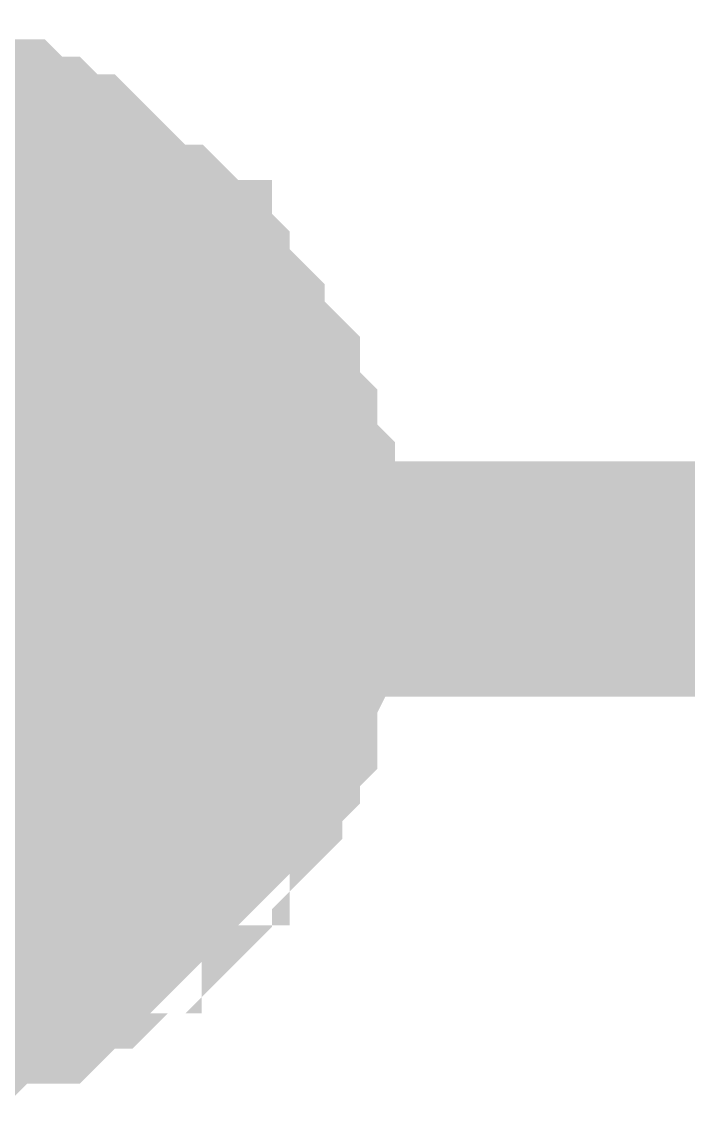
# Model space of a CAD drawing. Header units: millimetres. Extents: x 0 to 800, y 0 to 567.
# Drawn here: x 205.366 to 206.215, y 119.213 to 120.588 of the extents above; entities that cross this region are included whole.
import ezdxf

# ---------------------------------------------------------------- set-up
doc = ezdxf.new("R2010")
doc.units = ezdxf.units.MM
doc.layers.add('Sheet', color=255, linetype='Continuous')

msp = doc.modelspace()

# ---------------------------------------------------------------- linework, layer by layer
at = {"layer": 'Sheet'}
for points, const_width in [([(205.1992, 120.4382), (205.2216, 120.4382), (205.244, 120.4382), (205.2888, 120.4158), (205.3112, 120.4158), (205.3336, 120.4158), (205.356, 120.3934), (205.3784, 120.3934), (205.4008, 120.371), (205.4232, 120.371), (205.4456, 120.3486), (205.4456, 120.3486), (205.468, 120.3262), (205.4904, 120.3038), (205.5128, 120.2814), (205.5352, 120.2814), (205.5576, 120.259), (205.5576, 120.2366), (205.58, 120.2142), (205.6024, 120.1918), (205.6024, 120.1694), (205.6248, 120.147), (205.6248, 120.147), (205.6472, 120.1246), (205.6472, 120.0798), (205.6472, 120.0574), (205.6696, 120.035), (205.6696, 120.0126), (205.6696, 119.9902), (205.6696, 119.9678), (205.6696, 119.9454)], 0.2997), ([(205.1992, 120.4382), (205.2216, 120.4382), (205.244, 120.4382), (205.2888, 120.4158), (205.3112, 120.4158), (205.3336, 120.4158), (205.356, 120.3934), (205.3784, 120.3934), (205.4008, 120.371), (205.4232, 120.371), (205.4456, 120.3486), (205.4456, 120.3486), (205.468, 120.3262), (205.4904, 120.3038), (205.5128, 120.2814), (205.5352, 120.2814), (205.5576, 120.259), (205.5576, 120.2366), (205.58, 120.2142), (205.6024, 120.1918), (205.6024, 120.1694), (205.6248, 120.147), (205.6248, 120.147), (205.6472, 120.1246), (205.6472, 120.0798), (205.6472, 120.0574), (205.6696, 120.035), (205.6696, 120.0126), (205.6696, 119.9902), (205.6696, 119.9678), (205.6696, 119.9454)], 0.2997), ([(205.1992, 120.3934), (205.2216, 120.3934), (205.244, 120.3934), (205.2888, 120.371), (205.3112, 120.371), (205.3336, 120.371), (205.356, 120.3486), (205.3784, 120.3486), (205.4008, 120.3262), (205.4232, 120.3262), (205.4456, 120.3038), (205.4456, 120.3038), (205.468, 120.2814), (205.4904, 120.259), (205.5128, 120.2366), (205.5352, 120.2366), (205.5576, 120.2142), (205.5576, 120.1918), (205.58, 120.1694), (205.6024, 120.147), (205.6024, 120.1246), (205.6248, 120.1022), (205.6248, 120.0798), (205.6472, 120.0574), (205.6472, 120.035), (205.6472, 120.0126), (205.6696, 119.9902), (205.6696, 119.9678), (205.6696, 119.923), (205.6696, 119.9006), (205.6696, 119.8782)], 0.2997), ([(205.1992, 120.3934), (205.2216, 120.3934), (205.244, 120.3934), (205.2664, 120.3934), (205.2888, 120.3934), (205.3112, 120.371), (205.3336, 120.371), (205.3784, 120.371), (205.4008, 120.3486), (205.4008, 120.3486), (205.4232, 120.3262), (205.4456, 120.3262), (205.468, 120.3038), (205.4904, 120.3038), (205.5128, 120.2814), (205.5352, 120.259), (205.5352, 120.2366), (205.5576, 120.2366), (205.58, 120.2142), (205.6024, 120.1918), (205.6024, 120.1694), (205.6248, 120.147), (205.6248, 120.1246), (205.6472, 120.1022), (205.6472, 120.0798), (205.6696, 120.0574), (205.6696, 120.035), (205.6696, 120.0126), (205.692, 119.9902), (205.692, 119.9678), (205.692, 119.923), (205.692, 119.9006), (205.692, 119.8782)], 0.2997), ([(205.1992, 120.3934), (205.2216, 120.3934), (205.244, 120.3934), (205.2888, 120.371), (205.3112, 120.371), (205.3336, 120.371), (205.356, 120.3486), (205.3784, 120.3486), (205.4008, 120.3262), (205.4232, 120.3262), (205.4456, 120.3038), (205.4456, 120.3038), (205.468, 120.2814), (205.4904, 120.259), (205.5128, 120.2366), (205.5352, 120.2366), (205.5576, 120.2142), (205.5576, 120.1918), (205.58, 120.1694), (205.6024, 120.147), (205.6024, 120.1246), (205.6248, 120.1022), (205.6248, 120.0798), (205.6472, 120.0574), (205.6472, 120.035), (205.6472, 120.0126), (205.6696, 119.9902), (205.6696, 119.9678), (205.6696, 119.923), (205.6696, 119.9006), (205.6696, 119.8782)], 0.2997), ([(205.1992, 120.3934), (205.2216, 120.3934), (205.244, 120.3934), (205.2664, 120.3934), (205.2888, 120.3934), (205.3112, 120.371), (205.3336, 120.371), (205.3784, 120.371), (205.4008, 120.3486), (205.4008, 120.3486), (205.4232, 120.3262), (205.4456, 120.3262), (205.468, 120.3038), (205.4904, 120.3038), (205.5128, 120.2814), (205.5352, 120.259), (205.5352, 120.2366), (205.5576, 120.2366), (205.58, 120.2142), (205.6024, 120.1918), (205.6024, 120.1694), (205.6248, 120.147), (205.6248, 120.1246), (205.6472, 120.1022), (205.6472, 120.0798), (205.6696, 120.0574), (205.6696, 120.035), (205.6696, 120.0126), (205.692, 119.9902), (205.692, 119.9678), (205.692, 119.923), (205.692, 119.9006), (205.692, 119.8782)], 0.2997), ([(205.1992, 120.3934), (205.2216, 120.3934), (205.244, 120.3934), (205.2888, 120.371), (205.3112, 120.371), (205.3336, 120.371), (205.356, 120.3486), (205.3784, 120.3486), (205.4008, 120.3262), (205.4232, 120.3262), (205.4456, 120.3038), (205.4456, 120.3038), (205.468, 120.2814), (205.4904, 120.259), (205.5128, 120.2366), (205.5352, 120.2366), (205.5576, 120.2142), (205.5576, 120.1918), (205.58, 120.1694), (205.6024, 120.147), (205.6024, 120.1246), (205.6248, 120.1022), (205.6248, 120.0798), (205.6472, 120.0574), (205.6472, 120.035), (205.6472, 120.0126), (205.6696, 119.9902), (205.6696, 119.9678), (205.6696, 119.923), (205.6696, 119.9006), (205.6696, 119.8782)], 0.2997), ([(205.1992, 120.3934), (205.2216, 120.3934), (205.244, 120.3934), (205.2664, 120.3934), (205.2888, 120.3934), (205.3112, 120.371), (205.3336, 120.371), (205.3784, 120.371), (205.4008, 120.3486), (205.4008, 120.3486), (205.4232, 120.3262), (205.4456, 120.3262), (205.468, 120.3038), (205.4904, 120.3038), (205.5128, 120.2814), (205.5352, 120.259), (205.5352, 120.2366), (205.5576, 120.2366), (205.58, 120.2142), (205.6024, 120.1918), (205.6024, 120.1694), (205.6248, 120.147), (205.6248, 120.1246), (205.6472, 120.1022), (205.6472, 120.0798), (205.6696, 120.0574), (205.6696, 120.035), (205.6696, 120.0126), (205.692, 119.9902), (205.692, 119.9678), (205.692, 119.923), (205.692, 119.9006), (205.692, 119.8782)], 0.2997), ([(205.1992, 120.3934), (205.2216, 120.3934), (205.244, 120.3934), (205.2888, 120.371), (205.3112, 120.371), (205.3336, 120.371), (205.356, 120.3486), (205.3784, 120.3486), (205.4008, 120.3262), (205.4232, 120.3262), (205.4456, 120.3038), (205.4456, 120.3038), (205.468, 120.2814), (205.4904, 120.259), (205.5128, 120.2366), (205.5352, 120.2366), (205.5576, 120.2142), (205.5576, 120.1918), (205.58, 120.1694), (205.6024, 120.147), (205.6024, 120.1246), (205.6248, 120.1022), (205.6248, 120.0798), (205.6472, 120.0574), (205.6472, 120.035), (205.6472, 120.0126), (205.6696, 119.9902), (205.6696, 119.9678), (205.6696, 119.923), (205.6696, 119.9006), (205.6696, 119.8782)], 0.2997), ([(205.1992, 120.3934), (205.2216, 120.3934), (205.244, 120.3934), (205.2664, 120.3934), (205.2888, 120.3934), (205.3112, 120.371), (205.3336, 120.371), (205.3784, 120.371), (205.4008, 120.3486), (205.4008, 120.3486), (205.4232, 120.3262), (205.4456, 120.3262), (205.468, 120.3038), (205.4904, 120.3038), (205.5128, 120.2814), (205.5352, 120.259), (205.5352, 120.2366), (205.5576, 120.2366), (205.58, 120.2142), (205.6024, 120.1918), (205.6024, 120.1694), (205.6248, 120.147), (205.6248, 120.1246), (205.6472, 120.1022), (205.6472, 120.0798), (205.6696, 120.0574), (205.6696, 120.035), (205.6696, 120.0126), (205.692, 119.9902), (205.692, 119.9678), (205.692, 119.923), (205.692, 119.9006), (205.692, 119.8782)], 0.2997), ([(205.3112, 120.4158), (205.3336, 120.4158), (205.356, 120.3934), (205.3784, 120.3934), (205.4008, 120.371), (205.4232, 120.371), (205.4456, 120.3486), (205.4456, 120.3486), (205.468, 120.3262), (205.4904, 120.3038), (205.5128, 120.2814), (205.5352, 120.2814), (205.5576, 120.259), (205.5576, 120.2366), (205.58, 120.2142), (205.6024, 120.1918), (205.6024, 120.1694), (205.6248, 120.147), (205.6248, 120.147), (205.6472, 120.1246), (205.6472, 120.0798), (205.6472, 120.0574), (205.6696, 120.035), (205.6696, 120.0126), (205.6696, 119.9902), (205.6696, 119.9678), (205.6696, 119.9454)], 0.0991), ([(205.3112, 120.4158), (205.3336, 120.4158), (205.356, 120.3934), (205.3784, 120.3934), (205.4008, 120.371), (205.4232, 120.371), (205.4456, 120.3486), (205.4456, 120.3486), (205.468, 120.3262), (205.4904, 120.3038), (205.5128, 120.2814), (205.5352, 120.2814), (205.5576, 120.259), (205.5576, 120.2366), (205.58, 120.2142), (205.6024, 120.1918), (205.6024, 120.1694), (205.6248, 120.147), (205.6248, 120.147), (205.6472, 120.1246), (205.6472, 120.0798), (205.6472, 120.0574), (205.6696, 120.035), (205.6696, 120.0126), (205.6696, 119.9902), (205.6696, 119.9678), (205.6696, 119.9454)], 0.0991), ([(205.3112, 120.371), (205.3336, 120.371), (205.356, 120.3486), (205.3784, 120.3486), (205.4008, 120.3262), (205.4232, 120.3262), (205.4456, 120.3038), (205.4456, 120.3038), (205.468, 120.2814), (205.4904, 120.259), (205.5128, 120.2366), (205.5352, 120.2366), (205.5576, 120.2142), (205.5576, 120.1918), (205.58, 120.1694), (205.6024, 120.147), (205.6024, 120.1246), (205.6248, 120.1022), (205.6248, 120.0798), (205.6472, 120.0574), (205.6472, 120.035), (205.6472, 120.0126), (205.6696, 119.9902), (205.6696, 119.9678), (205.6696, 119.923), (205.6696, 119.9006), (205.6696, 119.8782)], 0.0991), ([(205.3112, 120.371), (205.3336, 120.371), (205.3784, 120.371), (205.4008, 120.3486), (205.4008, 120.3486), (205.4232, 120.3262), (205.4456, 120.3262), (205.468, 120.3038), (205.4904, 120.3038), (205.5128, 120.2814), (205.5352, 120.259), (205.5352, 120.2366), (205.5576, 120.2366), (205.58, 120.2142), (205.6024, 120.1918), (205.6024, 120.1694), (205.6248, 120.147), (205.6248, 120.1246), (205.6472, 120.1022), (205.6472, 120.0798), (205.6696, 120.0574), (205.6696, 120.035), (205.6696, 120.0126), (205.692, 119.9902), (205.692, 119.9678), (205.692, 119.923), (205.692, 119.9006), (205.692, 119.8782)], 0.0991), ([(205.3112, 120.371), (205.3336, 120.371), (205.356, 120.3486), (205.3784, 120.3486), (205.4008, 120.3262), (205.4232, 120.3262), (205.4456, 120.3038), (205.4456, 120.3038), (205.468, 120.2814), (205.4904, 120.259), (205.5128, 120.2366), (205.5352, 120.2366), (205.5576, 120.2142), (205.5576, 120.1918), (205.58, 120.1694), (205.6024, 120.147), (205.6024, 120.1246), (205.6248, 120.1022), (205.6248, 120.0798), (205.6472, 120.0574), (205.6472, 120.035), (205.6472, 120.0126), (205.6696, 119.9902), (205.6696, 119.9678), (205.6696, 119.923), (205.6696, 119.9006), (205.6696, 119.8782)], 0.0991), ([(205.3112, 120.371), (205.3336, 120.371), (205.3784, 120.371), (205.4008, 120.3486), (205.4008, 120.3486), (205.4232, 120.3262), (205.4456, 120.3262), (205.468, 120.3038), (205.4904, 120.3038), (205.5128, 120.2814), (205.5352, 120.259), (205.5352, 120.2366), (205.5576, 120.2366), (205.58, 120.2142), (205.6024, 120.1918), (205.6024, 120.1694), (205.6248, 120.147), (205.6248, 120.1246), (205.6472, 120.1022), (205.6472, 120.0798), (205.6696, 120.0574), (205.6696, 120.035), (205.6696, 120.0126), (205.692, 119.9902), (205.692, 119.9678), (205.692, 119.923), (205.692, 119.9006), (205.692, 119.8782)], 0.0991), ([(205.3112, 120.371), (205.3336, 120.371), (205.356, 120.3486), (205.3784, 120.3486), (205.4008, 120.3262), (205.4232, 120.3262), (205.4456, 120.3038), (205.4456, 120.3038), (205.468, 120.2814), (205.4904, 120.259), (205.5128, 120.2366), (205.5352, 120.2366), (205.5576, 120.2142), (205.5576, 120.1918), (205.58, 120.1694), (205.6024, 120.147), (205.6024, 120.1246), (205.6248, 120.1022), (205.6248, 120.0798), (205.6472, 120.0574), (205.6472, 120.035), (205.6472, 120.0126), (205.6696, 119.9902), (205.6696, 119.9678), (205.6696, 119.923), (205.6696, 119.9006), (205.6696, 119.8782)], 0.0991), ([(205.3112, 120.371), (205.3336, 120.371), (205.3784, 120.371), (205.4008, 120.3486), (205.4008, 120.3486), (205.4232, 120.3262), (205.4456, 120.3262), (205.468, 120.3038), (205.4904, 120.3038), (205.5128, 120.2814), (205.5352, 120.259), (205.5352, 120.2366), (205.5576, 120.2366), (205.58, 120.2142), (205.6024, 120.1918), (205.6024, 120.1694), (205.6248, 120.147), (205.6248, 120.1246), (205.6472, 120.1022), (205.6472, 120.0798), (205.6696, 120.0574), (205.6696, 120.035), (205.6696, 120.0126), (205.692, 119.9902), (205.692, 119.9678), (205.692, 119.923), (205.692, 119.9006), (205.692, 119.8782)], 0.0991), ([(205.3112, 120.371), (205.3336, 120.371), (205.356, 120.3486), (205.3784, 120.3486), (205.4008, 120.3262), (205.4232, 120.3262), (205.4456, 120.3038), (205.4456, 120.3038), (205.468, 120.2814), (205.4904, 120.259), (205.5128, 120.2366), (205.5352, 120.2366), (205.5576, 120.2142), (205.5576, 120.1918), (205.58, 120.1694), (205.6024, 120.147), (205.6024, 120.1246), (205.6248, 120.1022), (205.6248, 120.0798), (205.6472, 120.0574), (205.6472, 120.035), (205.6472, 120.0126), (205.6696, 119.9902), (205.6696, 119.9678), (205.6696, 119.923), (205.6696, 119.9006), (205.6696, 119.8782)], 0.0991), ([(205.3112, 120.371), (205.3336, 120.371), (205.3784, 120.371), (205.4008, 120.3486), (205.4008, 120.3486), (205.4232, 120.3262), (205.4456, 120.3262), (205.468, 120.3038), (205.4904, 120.3038), (205.5128, 120.2814), (205.5352, 120.259), (205.5352, 120.2366), (205.5576, 120.2366), (205.58, 120.2142), (205.6024, 120.1918), (205.6024, 120.1694), (205.6248, 120.147), (205.6248, 120.1246), (205.6472, 120.1022), (205.6472, 120.0798), (205.6696, 120.0574), (205.6696, 120.035), (205.6696, 120.0126), (205.692, 119.9902), (205.692, 119.9678), (205.692, 119.923), (205.692, 119.9006), (205.692, 119.8782)], 0.0991), ([(205.6696, 119.9454), (205.6696, 119.923), (205.6696, 119.9006), (205.6696, 119.8558), (205.6696, 119.8334), (205.6472, 119.811), (205.6472, 119.7886), (205.6472, 119.7662), (205.6248, 119.7438), (205.6248, 119.7214), (205.6024, 119.699), (205.6024, 119.6766), (205.58, 119.6542), (205.5576, 119.6318), (205.5576, 119.6094), (205.5352, 119.587), (205.5128, 119.587), (205.4904, 119.5646), (205.468, 119.5422), (205.4456, 119.5198), (205.4456, 119.5198), (205.4232, 119.4974), (205.4008, 119.4974), (205.3784, 119.475), (205.356, 119.475), (205.3336, 119.4526), (205.3112, 119.4526), (205.2888, 119.4526), (205.244, 119.4302), (205.2216, 119.4302), (205.1992, 119.4302)], 0.2997), ([(205.6696, 119.9454), (205.6696, 119.923), (205.6696, 119.9006), (205.6696, 119.8558), (205.6696, 119.8334), (205.6472, 119.811), (205.6472, 119.7886), (205.6472, 119.7662), (205.6248, 119.7438), (205.6248, 119.7214), (205.6024, 119.699), (205.6024, 119.6766), (205.58, 119.6542), (205.5576, 119.6318), (205.5576, 119.6094), (205.5352, 119.587), (205.5128, 119.587), (205.4904, 119.5646), (205.468, 119.5422), (205.4456, 119.5198), (205.4456, 119.5198), (205.4232, 119.4974), (205.4008, 119.4974), (205.3784, 119.475), (205.356, 119.475), (205.3336, 119.4526), (205.3112, 119.4526), (205.2888, 119.4526), (205.244, 119.4302), (205.2216, 119.4302), (205.1992, 119.4302)], 0.2997), ([(205.6696, 119.9454), (205.6696, 119.9454), (205.6696, 119.9454), (205.6696, 119.9454), (205.6696, 119.9454), (205.6696, 119.9454), (205.6696, 119.9454), (205.6696, 119.9454), (205.6696, 119.9454), (205.6696, 119.9454), (205.6696, 119.9454), (205.6696, 119.9454), (205.6696, 119.9454), (205.6696, 119.9454), (205.6696, 119.9454), (205.6696, 119.9454), (205.6696, 119.9454), (205.6696, 119.9454), (205.6696, 119.9454), (205.6696, 119.9454), (205.6696, 119.9454), (205.6696, 119.9454), (205.6696, 119.9454), (205.6696, 119.9454), (205.6696, 119.9454), (205.6696, 119.9454), (205.6696, 119.9454), (205.6696, 119.9454), (205.6696, 119.9454), (205.6696, 119.9454), (205.6696, 119.9454), (205.6696, 119.9454), (205.6696, 119.9454)], 0.2997), ([(205.6696, 119.9454), (205.6696, 119.9454)], 0.2997), ([(205.6696, 119.9454), (205.6696, 119.9454), (205.6696, 119.9454), (205.6696, 119.9454), (205.6696, 119.9454), (205.6696, 119.9454), (205.6696, 119.9454), (205.6696, 119.9454), (205.6696, 119.9454), (205.6696, 119.9454), (205.6696, 119.9454), (205.6696, 119.9454), (205.6696, 119.9454), (205.6696, 119.9454), (205.6696, 119.9454), (205.6696, 119.9454), (205.6696, 119.9454), (205.6696, 119.9454), (205.6696, 119.9454), (205.6696, 119.9454), (205.6696, 119.9454), (205.6696, 119.9454), (205.6696, 119.9454), (205.6696, 119.9454), (205.6696, 119.9454), (205.6696, 119.9454), (205.6696, 119.9454), (205.6696, 119.9454), (205.6696, 119.9454), (205.6696, 119.9454), (205.6696, 119.9454), (205.6696, 119.9454), (205.6696, 119.9454)], 0.2997), ([(205.6696, 119.9454), (205.6696, 119.9454)], 0.2997), ([(205.1544, 119.8782), (205.1992, 119.8782), (215.0549, 119.8782)], 0.2997), ([(205.6696, 119.8782), (205.6696, 119.8558), (205.6696, 119.8334), (205.6696, 119.811), (205.6696, 119.7886), (205.6472, 119.7438), (205.6472, 119.7214), (205.6472, 119.699), (205.6248, 119.6766), (205.6248, 119.6542), (205.6024, 119.6318), (205.6024, 119.6094), (205.58, 119.587), (205.5576, 119.587), (205.5576, 119.5646), (205.5352, 119.5422), (205.5128, 119.5198), (205.4904, 119.4974), (205.468, 119.475), (205.4456, 119.475), (205.4456, 119.4526), (205.4232, 119.4302), (205.4008, 119.4302), (205.3784, 119.4078), (205.356, 119.4078), (205.3336, 119.3854), (205.3112, 119.3854), (205.2888, 119.3854), (205.244, 119.363), (205.2216, 119.363), (205.1992, 119.363)], 0.2997), ([(205.692, 119.8782), (205.692, 119.8558), (205.692, 119.8334), (205.692, 119.811), (205.692, 119.7886), (205.6696, 119.7438), (205.6696, 119.7214), (205.6696, 119.699), (205.6472, 119.6766), (205.6472, 119.6542), (205.6248, 119.6318), (205.6248, 119.6094), (205.6024, 119.587), (205.6024, 119.587), (205.58, 119.5646), (205.5576, 119.5422), (205.5352, 119.5198), (205.5352, 119.4974), (205.5128, 119.475), (205.4904, 119.475), (205.468, 119.4526), (205.4456, 119.4302), (205.4232, 119.4302), (205.4008, 119.4078), (205.4008, 119.4078), (205.3784, 119.3854), (205.3336, 119.3854), (205.3112, 119.3854), (205.2888, 119.363), (205.2664, 119.363), (205.244, 119.363), (205.2216, 119.363), (205.1992, 119.363)], 0.2997), ([(205.6696, 119.8782), (205.6696, 119.8558), (205.6696, 119.8334), (205.6696, 119.811), (205.6696, 119.7886), (205.6472, 119.7438), (205.6472, 119.7214), (205.6472, 119.699), (205.6248, 119.6766), (205.6248, 119.6542), (205.6024, 119.6318), (205.6024, 119.6094), (205.58, 119.587), (205.5576, 119.587), (205.5576, 119.5646), (205.5352, 119.5422), (205.5128, 119.5198), (205.4904, 119.4974), (205.468, 119.475), (205.4456, 119.475), (205.4456, 119.4526), (205.4232, 119.4302), (205.4008, 119.4302), (205.3784, 119.4078), (205.356, 119.4078), (205.3336, 119.3854), (205.3112, 119.3854), (205.2888, 119.3854), (205.244, 119.363), (205.2216, 119.363), (205.1992, 119.363)], 0.2997), ([(205.692, 119.8782), (205.692, 119.8558), (205.692, 119.8334), (205.692, 119.811), (205.692, 119.7886), (205.6696, 119.7438), (205.6696, 119.7214), (205.6696, 119.699), (205.6472, 119.6766), (205.6472, 119.6542), (205.6248, 119.6318), (205.6248, 119.6094), (205.6024, 119.587), (205.6024, 119.587), (205.58, 119.5646), (205.5576, 119.5422), (205.5352, 119.5198), (205.5352, 119.4974), (205.5128, 119.475), (205.4904, 119.475), (205.468, 119.4526), (205.4456, 119.4302), (205.4232, 119.4302), (205.4008, 119.4078), (205.4008, 119.4078), (205.3784, 119.3854), (205.3336, 119.3854), (205.3112, 119.3854), (205.2888, 119.363), (205.2664, 119.363), (205.244, 119.363), (205.2216, 119.363), (205.1992, 119.363)], 0.2997), ([(205.6696, 119.8782), (205.6696, 119.8558), (205.6696, 119.8334), (205.6696, 119.811), (205.6696, 119.7886), (205.6472, 119.7438), (205.6472, 119.7214), (205.6472, 119.699), (205.6248, 119.6766), (205.6248, 119.6542), (205.6024, 119.6318), (205.6024, 119.6094), (205.58, 119.587), (205.5576, 119.587), (205.5576, 119.5646), (205.5352, 119.5422), (205.5128, 119.5198), (205.4904, 119.4974), (205.468, 119.475), (205.4456, 119.475), (205.4456, 119.4526), (205.4232, 119.4302), (205.4008, 119.4302), (205.3784, 119.4078), (205.356, 119.4078), (205.3336, 119.3854), (205.3112, 119.3854), (205.2888, 119.3854), (205.244, 119.363), (205.2216, 119.363), (205.1992, 119.363)], 0.2997), ([(205.692, 119.8782), (205.692, 119.8558), (205.692, 119.8334), (205.692, 119.811), (205.692, 119.7886), (205.6696, 119.7438), (205.6696, 119.7214), (205.6696, 119.699), (205.6472, 119.6766), (205.6472, 119.6542), (205.6248, 119.6318), (205.6248, 119.6094), (205.6024, 119.587), (205.6024, 119.587), (205.58, 119.5646), (205.5576, 119.5422), (205.5352, 119.5198), (205.5352, 119.4974), (205.5128, 119.475), (205.4904, 119.475), (205.468, 119.4526), (205.4456, 119.4302), (205.4232, 119.4302), (205.4008, 119.4078), (205.4008, 119.4078), (205.3784, 119.3854), (205.3336, 119.3854), (205.3112, 119.3854), (205.2888, 119.363), (205.2664, 119.363), (205.244, 119.363), (205.2216, 119.363), (205.1992, 119.363)], 0.2997), ([(205.6696, 119.8782), (205.6696, 119.8558), (205.6696, 119.8334), (205.6696, 119.811), (205.6696, 119.7886), (205.6472, 119.7438), (205.6472, 119.7214), (205.6472, 119.699), (205.6248, 119.6766), (205.6248, 119.6542), (205.6024, 119.6318), (205.6024, 119.6094), (205.58, 119.587), (205.5576, 119.587), (205.5576, 119.5646), (205.5352, 119.5422), (205.5128, 119.5198), (205.4904, 119.4974), (205.468, 119.475), (205.4456, 119.475), (205.4456, 119.4526), (205.4232, 119.4302), (205.4008, 119.4302), (205.3784, 119.4078), (205.356, 119.4078), (205.3336, 119.3854), (205.3112, 119.3854), (205.2888, 119.3854), (205.244, 119.363), (205.2216, 119.363), (205.1992, 119.363)], 0.2997), ([(205.692, 119.8782), (205.692, 119.8558), (205.692, 119.8334), (205.692, 119.811), (205.692, 119.7886), (205.6696, 119.7438), (205.6696, 119.7214), (205.6696, 119.699), (205.6472, 119.6766), (205.6472, 119.6542), (205.6248, 119.6318), (205.6248, 119.6094), (205.6024, 119.587), (205.6024, 119.587), (205.58, 119.5646), (205.5576, 119.5422), (205.5352, 119.5198), (205.5352, 119.4974), (205.5128, 119.475), (205.4904, 119.475), (205.468, 119.4526), (205.4456, 119.4302), (205.4232, 119.4302), (205.4008, 119.4078), (205.4008, 119.4078), (205.3784, 119.3854), (205.3336, 119.3854), (205.3112, 119.3854), (205.2888, 119.363), (205.2664, 119.363), (205.244, 119.363), (205.2216, 119.363), (205.1992, 119.363)], 0.2997), ([(205.6696, 119.8782), (205.6696, 119.8782), (205.6696, 119.8782), (205.6696, 119.8782), (205.6696, 119.8782), (205.6696, 119.8782), (205.6696, 119.8782), (205.6696, 119.8782), (205.6696, 119.8782), (205.6696, 119.8782), (205.6696, 119.8782), (205.6696, 119.8782), (205.6696, 119.8782), (205.6696, 119.8782), (205.6696, 119.8782), (205.6696, 119.8782), (205.6696, 119.8782), (205.6696, 119.8782), (205.6696, 119.8782), (205.6696, 119.8782), (205.6696, 119.8782), (205.6696, 119.8782), (205.6696, 119.8782), (205.6696, 119.8782), (205.6696, 119.8782), (205.6696, 119.8782), (205.6696, 119.8782), (205.6696, 119.8782), (205.6696, 119.8782), (205.6696, 119.8782), (205.6696, 119.8782), (205.6696, 119.8782), (205.6696, 119.8782)], 0.2997), ([(205.6696, 119.8782), (205.6696, 119.8782)], 0.2997), ([(205.6696, 119.8782), (205.6696, 119.8782), (205.6696, 119.8782), (205.6696, 119.8782), (205.6696, 119.8782), (205.6696, 119.8782), (205.6696, 119.8782), (205.6696, 119.8782), (205.6696, 119.8782), (205.6696, 119.8782), (205.6696, 119.8782), (205.6696, 119.8782), (205.6696, 119.8782), (205.6696, 119.8782), (205.6696, 119.8782), (205.6696, 119.8782), (205.6696, 119.8782), (205.6696, 119.8782), (205.6696, 119.8782), (205.6696, 119.8782), (205.6696, 119.8782), (205.6696, 119.8782), (205.6696, 119.8782), (205.6696, 119.8782), (205.6696, 119.8782), (205.6696, 119.8782), (205.6696, 119.8782), (205.6696, 119.8782), (205.6696, 119.8782), (205.6696, 119.8782), (205.6696, 119.8782), (205.6696, 119.8782), (205.6696, 119.8782)], 0.2997), ([(205.6696, 119.8782), (205.6696, 119.8782)], 0.2997), ([(205.6696, 119.8782), (205.6696, 119.8782), (205.6696, 119.8782), (205.6696, 119.8782), (205.6696, 119.8782), (205.6696, 119.8782), (205.6696, 119.8782), (205.6696, 119.8782), (205.6696, 119.8782), (205.6696, 119.8782), (205.6696, 119.8782), (205.6696, 119.8782), (205.6696, 119.8782), (205.6696, 119.8782), (205.6696, 119.8782), (205.6696, 119.8782), (205.6696, 119.8782), (205.6696, 119.8782), (205.6696, 119.8782), (205.6696, 119.8782), (205.6696, 119.8782), (205.6696, 119.8782), (205.6696, 119.8782), (205.6696, 119.8782), (205.6696, 119.8782), (205.6696, 119.8782), (205.6696, 119.8782), (205.6696, 119.8782), (205.6696, 119.8782), (205.6696, 119.8782), (205.6696, 119.8782), (205.6696, 119.8782), (205.6696, 119.8782)], 0.2997), ([(205.6696, 119.8782), (205.6696, 119.8782)], 0.2997), ([(205.6696, 119.8782), (205.6696, 119.8782), (205.6696, 119.8782), (205.6696, 119.8782), (205.6696, 119.8782), (205.6696, 119.8782), (205.6696, 119.8782), (205.6696, 119.8782), (205.6696, 119.8782), (205.6696, 119.8782), (205.6696, 119.8782), (205.6696, 119.8782), (205.6696, 119.8782), (205.6696, 119.8782), (205.6696, 119.8782), (205.6696, 119.8782), (205.6696, 119.8782), (205.6696, 119.8782), (205.6696, 119.8782), (205.6696, 119.8782), (205.6696, 119.8782), (205.6696, 119.8782), (205.6696, 119.8782), (205.6696, 119.8782), (205.6696, 119.8782), (205.6696, 119.8782), (205.6696, 119.8782), (205.6696, 119.8782), (205.6696, 119.8782), (205.6696, 119.8782), (205.6696, 119.8782), (205.6696, 119.8782), (205.6696, 119.8782)], 0.2997), ([(205.6696, 119.8782), (205.6696, 119.8782)], 0.2997), ([(205.692, 119.8782), (205.692, 119.8782), (205.692, 119.8782), (205.692, 119.8782), (205.692, 119.8782), (205.692, 119.8782), (205.692, 119.8782), (205.692, 119.8782), (205.692, 119.8782), (205.692, 119.8782), (205.692, 119.8782), (205.692, 119.8782), (205.692, 119.8782), (205.692, 119.8782), (205.692, 119.8782), (205.692, 119.8782), (205.692, 119.8782), (205.692, 119.8782), (205.692, 119.8782), (205.692, 119.8782), (205.692, 119.8782), (205.692, 119.8782), (205.692, 119.8782), (205.692, 119.8782), (205.692, 119.8782), (205.692, 119.8782), (205.692, 119.8782), (205.692, 119.8782), (205.692, 119.8782), (205.692, 119.8782), (205.692, 119.8782), (205.692, 119.8782), (205.692, 119.8782)], 0.2997), ([(205.692, 119.8782), (205.692, 119.8782)], 0.2997), ([(205.692, 119.8782), (205.692, 119.8782), (205.692, 119.8782), (205.692, 119.8782), (205.692, 119.8782), (205.692, 119.8782), (205.692, 119.8782), (205.692, 119.8782), (205.692, 119.8782), (205.692, 119.8782), (205.692, 119.8782), (205.692, 119.8782), (205.692, 119.8782), (205.692, 119.8782), (205.692, 119.8782), (205.692, 119.8782), (205.692, 119.8782), (205.692, 119.8782), (205.692, 119.8782), (205.692, 119.8782), (205.692, 119.8782), (205.692, 119.8782), (205.692, 119.8782), (205.692, 119.8782), (205.692, 119.8782), (205.692, 119.8782), (205.692, 119.8782), (205.692, 119.8782), (205.692, 119.8782), (205.692, 119.8782), (205.692, 119.8782), (205.692, 119.8782), (205.692, 119.8782)], 0.2997), ([(205.692, 119.8782), (205.692, 119.8782)], 0.2997), ([(205.692, 119.8782), (205.692, 119.8782), (205.692, 119.8782), (205.692, 119.8782), (205.692, 119.8782), (205.692, 119.8782), (205.692, 119.8782), (205.692, 119.8782), (205.692, 119.8782), (205.692, 119.8782), (205.692, 119.8782), (205.692, 119.8782), (205.692, 119.8782), (205.692, 119.8782), (205.692, 119.8782), (205.692, 119.8782), (205.692, 119.8782), (205.692, 119.8782), (205.692, 119.8782), (205.692, 119.8782), (205.692, 119.8782), (205.692, 119.8782), (205.692, 119.8782), (205.692, 119.8782), (205.692, 119.8782), (205.692, 119.8782), (205.692, 119.8782), (205.692, 119.8782), (205.692, 119.8782), (205.692, 119.8782), (205.692, 119.8782), (205.692, 119.8782), (205.692, 119.8782)], 0.2997), ([(205.692, 119.8782), (205.692, 119.8782)], 0.2997), ([(205.692, 119.8782), (205.692, 119.8782), (205.692, 119.8782), (205.692, 119.8782), (205.692, 119.8782), (205.692, 119.8782), (205.692, 119.8782), (205.692, 119.8782), (205.692, 119.8782), (205.692, 119.8782), (205.692, 119.8782), (205.692, 119.8782), (205.692, 119.8782), (205.692, 119.8782), (205.692, 119.8782), (205.692, 119.8782), (205.692, 119.8782), (205.692, 119.8782), (205.692, 119.8782), (205.692, 119.8782), (205.692, 119.8782), (205.692, 119.8782), (205.692, 119.8782), (205.692, 119.8782), (205.692, 119.8782), (205.692, 119.8782), (205.692, 119.8782), (205.692, 119.8782), (205.692, 119.8782), (205.692, 119.8782), (205.692, 119.8782), (205.692, 119.8782), (205.692, 119.8782)], 0.2997), ([(205.692, 119.8782), (205.692, 119.8782)], 0.2997), ([(205.6696, 119.9454), (205.6696, 119.923), (205.6696, 119.9006), (205.6696, 119.8558), (205.6696, 119.8334), (205.6472, 119.811), (205.6472, 119.7886), (205.6472, 119.7662), (205.6248, 119.7438), (205.6248, 119.7214), (205.6024, 119.699), (205.6024, 119.6766), (205.58, 119.6542), (205.5576, 119.6318), (205.5576, 119.6094), (205.5352, 119.587), (205.5128, 119.587), (205.4904, 119.5646), (205.468, 119.5422), (205.4456, 119.5198), (205.4456, 119.5198), (205.4232, 119.4974), (205.4008, 119.4974), (205.3784, 119.475), (205.356, 119.475), (205.3336, 119.4526), (205.3112, 119.4526)], 0.0991), ([(205.6696, 119.9454), (205.6696, 119.923), (205.6696, 119.9006), (205.6696, 119.8558), (205.6696, 119.8334), (205.6472, 119.811), (205.6472, 119.7886), (205.6472, 119.7662), (205.6248, 119.7438), (205.6248, 119.7214), (205.6024, 119.699), (205.6024, 119.6766), (205.58, 119.6542), (205.5576, 119.6318), (205.5576, 119.6094), (205.5352, 119.587), (205.5128, 119.587), (205.4904, 119.5646), (205.468, 119.5422), (205.4456, 119.5198), (205.4456, 119.5198), (205.4232, 119.4974), (205.4008, 119.4974), (205.3784, 119.475), (205.356, 119.475), (205.3336, 119.4526), (205.3112, 119.4526)], 0.0991), ([(205.6696, 119.9454), (205.6696, 119.9454), (205.6696, 119.9454), (205.6696, 119.9454), (205.6696, 119.9454), (205.6696, 119.9454), (205.6696, 119.9454), (205.6696, 119.9454), (205.6696, 119.9454), (205.6696, 119.9454), (205.6696, 119.9454), (205.6696, 119.9454), (205.6696, 119.9454), (205.6696, 119.9454), (205.6696, 119.9454), (205.6696, 119.9454), (205.6696, 119.9454), (205.6696, 119.9454), (205.6696, 119.9454), (205.6696, 119.9454), (205.6696, 119.9454), (205.6696, 119.9454), (205.6696, 119.9454), (205.6696, 119.9454), (205.6696, 119.9454), (205.6696, 119.9454), (205.6696, 119.9454), (205.6696, 119.9454), (205.6696, 119.9454), (205.6696, 119.9454), (205.6696, 119.9454), (205.6696, 119.9454), (205.6696, 119.9454)], 0.0991), ([(205.6696, 119.9454), (205.6696, 119.9454)], 0.0991), ([(205.6696, 119.9454), (205.6696, 119.9454), (205.6696, 119.9454), (205.6696, 119.9454), (205.6696, 119.9454), (205.6696, 119.9454), (205.6696, 119.9454), (205.6696, 119.9454), (205.6696, 119.9454), (205.6696, 119.9454), (205.6696, 119.9454), (205.6696, 119.9454), (205.6696, 119.9454), (205.6696, 119.9454), (205.6696, 119.9454), (205.6696, 119.9454), (205.6696, 119.9454), (205.6696, 119.9454), (205.6696, 119.9454), (205.6696, 119.9454), (205.6696, 119.9454), (205.6696, 119.9454), (205.6696, 119.9454), (205.6696, 119.9454), (205.6696, 119.9454), (205.6696, 119.9454), (205.6696, 119.9454), (205.6696, 119.9454), (205.6696, 119.9454), (205.6696, 119.9454), (205.6696, 119.9454), (205.6696, 119.9454), (205.6696, 119.9454)], 0.0991), ([(205.6696, 119.9454), (205.6696, 119.9454)], 0.0991), ([(205.6696, 119.8782), (205.6696, 119.8558), (205.6696, 119.8334), (205.6696, 119.811), (205.6696, 119.7886), (205.6472, 119.7438), (205.6472, 119.7214), (205.6472, 119.699), (205.6248, 119.6766), (205.6248, 119.6542), (205.6024, 119.6318), (205.6024, 119.6094), (205.58, 119.587), (205.5576, 119.587), (205.5576, 119.5646), (205.5352, 119.5422), (205.5128, 119.5198), (205.4904, 119.4974), (205.468, 119.475), (205.4456, 119.475), (205.4456, 119.4526), (205.4232, 119.4302), (205.4008, 119.4302), (205.3784, 119.4078), (205.356, 119.4078), (205.3336, 119.3854), (205.3112, 119.3854)], 0.0991), ([(205.692, 119.8782), (205.692, 119.8558), (205.692, 119.8334), (205.692, 119.811), (205.692, 119.7886), (205.6696, 119.7438), (205.6696, 119.7214), (205.6696, 119.699), (205.6472, 119.6766), (205.6472, 119.6542), (205.6248, 119.6318), (205.6248, 119.6094), (205.6024, 119.587), (205.6024, 119.587), (205.58, 119.5646), (205.5576, 119.5422), (205.5352, 119.5198), (205.5352, 119.4974), (205.5128, 119.475), (205.4904, 119.475), (205.468, 119.4526), (205.4456, 119.4302), (205.4232, 119.4302), (205.4008, 119.4078), (205.4008, 119.4078), (205.3784, 119.3854), (205.3336, 119.3854), (205.3112, 119.3854)], 0.0991), ([(205.6696, 119.8782), (205.6696, 119.8558), (205.6696, 119.8334), (205.6696, 119.811), (205.6696, 119.7886), (205.6472, 119.7438), (205.6472, 119.7214), (205.6472, 119.699), (205.6248, 119.6766), (205.6248, 119.6542), (205.6024, 119.6318), (205.6024, 119.6094), (205.58, 119.587), (205.5576, 119.587), (205.5576, 119.5646), (205.5352, 119.5422), (205.5128, 119.5198), (205.4904, 119.4974), (205.468, 119.475), (205.4456, 119.475), (205.4456, 119.4526), (205.4232, 119.4302), (205.4008, 119.4302), (205.3784, 119.4078), (205.356, 119.4078), (205.3336, 119.3854), (205.3112, 119.3854)], 0.0991), ([(205.692, 119.8782), (205.692, 119.8558), (205.692, 119.8334), (205.692, 119.811), (205.692, 119.7886), (205.6696, 119.7438), (205.6696, 119.7214), (205.6696, 119.699), (205.6472, 119.6766), (205.6472, 119.6542), (205.6248, 119.6318), (205.6248, 119.6094), (205.6024, 119.587), (205.6024, 119.587), (205.58, 119.5646), (205.5576, 119.5422), (205.5352, 119.5198), (205.5352, 119.4974), (205.5128, 119.475), (205.4904, 119.475), (205.468, 119.4526), (205.4456, 119.4302), (205.4232, 119.4302), (205.4008, 119.4078), (205.4008, 119.4078), (205.3784, 119.3854), (205.3336, 119.3854), (205.3112, 119.3854)], 0.0991), ([(205.6696, 119.8782), (205.6696, 119.8558), (205.6696, 119.8334), (205.6696, 119.811), (205.6696, 119.7886), (205.6472, 119.7438), (205.6472, 119.7214), (205.6472, 119.699), (205.6248, 119.6766), (205.6248, 119.6542), (205.6024, 119.6318), (205.6024, 119.6094), (205.58, 119.587), (205.5576, 119.587), (205.5576, 119.5646), (205.5352, 119.5422), (205.5128, 119.5198), (205.4904, 119.4974), (205.468, 119.475), (205.4456, 119.475), (205.4456, 119.4526), (205.4232, 119.4302), (205.4008, 119.4302), (205.3784, 119.4078), (205.356, 119.4078), (205.3336, 119.3854), (205.3112, 119.3854)], 0.0991), ([(205.692, 119.8782), (205.692, 119.8558), (205.692, 119.8334), (205.692, 119.811), (205.692, 119.7886), (205.6696, 119.7438), (205.6696, 119.7214), (205.6696, 119.699), (205.6472, 119.6766), (205.6472, 119.6542), (205.6248, 119.6318), (205.6248, 119.6094), (205.6024, 119.587), (205.6024, 119.587), (205.58, 119.5646), (205.5576, 119.5422), (205.5352, 119.5198), (205.5352, 119.4974), (205.5128, 119.475), (205.4904, 119.475), (205.468, 119.4526), (205.4456, 119.4302), (205.4232, 119.4302), (205.4008, 119.4078), (205.4008, 119.4078), (205.3784, 119.3854), (205.3336, 119.3854), (205.3112, 119.3854)], 0.0991), ([(205.6696, 119.8782), (205.6696, 119.8558), (205.6696, 119.8334), (205.6696, 119.811), (205.6696, 119.7886), (205.6472, 119.7438), (205.6472, 119.7214), (205.6472, 119.699), (205.6248, 119.6766), (205.6248, 119.6542), (205.6024, 119.6318), (205.6024, 119.6094), (205.58, 119.587), (205.5576, 119.587), (205.5576, 119.5646), (205.5352, 119.5422), (205.5128, 119.5198), (205.4904, 119.4974), (205.468, 119.475), (205.4456, 119.475), (205.4456, 119.4526), (205.4232, 119.4302), (205.4008, 119.4302), (205.3784, 119.4078), (205.356, 119.4078), (205.3336, 119.3854), (205.3112, 119.3854)], 0.0991), ([(205.692, 119.8782), (205.692, 119.8558), (205.692, 119.8334), (205.692, 119.811), (205.692, 119.7886), (205.6696, 119.7438), (205.6696, 119.7214), (205.6696, 119.699), (205.6472, 119.6766), (205.6472, 119.6542), (205.6248, 119.6318), (205.6248, 119.6094), (205.6024, 119.587), (205.6024, 119.587), (205.58, 119.5646), (205.5576, 119.5422), (205.5352, 119.5198), (205.5352, 119.4974), (205.5128, 119.475), (205.4904, 119.475), (205.468, 119.4526), (205.4456, 119.4302), (205.4232, 119.4302), (205.4008, 119.4078), (205.4008, 119.4078), (205.3784, 119.3854), (205.3336, 119.3854), (205.3112, 119.3854)], 0.0991), ([(205.6696, 119.8782), (205.6696, 119.8782), (205.6696, 119.8782), (205.6696, 119.8782), (205.6696, 119.8782), (205.6696, 119.8782), (205.6696, 119.8782), (205.6696, 119.8782), (205.6696, 119.8782), (205.6696, 119.8782), (205.6696, 119.8782), (205.6696, 119.8782), (205.6696, 119.8782), (205.6696, 119.8782), (205.6696, 119.8782), (205.6696, 119.8782), (205.6696, 119.8782), (205.6696, 119.8782), (205.6696, 119.8782), (205.6696, 119.8782), (205.6696, 119.8782), (205.6696, 119.8782), (205.6696, 119.8782), (205.6696, 119.8782), (205.6696, 119.8782), (205.6696, 119.8782), (205.6696, 119.8782), (205.6696, 119.8782), (205.6696, 119.8782), (205.6696, 119.8782), (205.6696, 119.8782), (205.6696, 119.8782), (205.6696, 119.8782)], 0.0991), ([(205.6696, 119.8782), (205.6696, 119.8782)], 0.0991), ([(205.6696, 119.8782), (205.6696, 119.8782), (205.6696, 119.8782), (205.6696, 119.8782), (205.6696, 119.8782), (205.6696, 119.8782), (205.6696, 119.8782), (205.6696, 119.8782), (205.6696, 119.8782), (205.6696, 119.8782), (205.6696, 119.8782), (205.6696, 119.8782), (205.6696, 119.8782), (205.6696, 119.8782), (205.6696, 119.8782), (205.6696, 119.8782), (205.6696, 119.8782), (205.6696, 119.8782), (205.6696, 119.8782), (205.6696, 119.8782), (205.6696, 119.8782), (205.6696, 119.8782), (205.6696, 119.8782), (205.6696, 119.8782), (205.6696, 119.8782), (205.6696, 119.8782), (205.6696, 119.8782), (205.6696, 119.8782), (205.6696, 119.8782), (205.6696, 119.8782), (205.6696, 119.8782), (205.6696, 119.8782), (205.6696, 119.8782)], 0.0991), ([(205.6696, 119.8782), (205.6696, 119.8782)], 0.0991), ([(205.6696, 119.8782), (205.6696, 119.8782), (205.6696, 119.8782), (205.6696, 119.8782), (205.6696, 119.8782), (205.6696, 119.8782), (205.6696, 119.8782), (205.6696, 119.8782), (205.6696, 119.8782), (205.6696, 119.8782), (205.6696, 119.8782), (205.6696, 119.8782), (205.6696, 119.8782), (205.6696, 119.8782), (205.6696, 119.8782), (205.6696, 119.8782), (205.6696, 119.8782), (205.6696, 119.8782), (205.6696, 119.8782), (205.6696, 119.8782), (205.6696, 119.8782), (205.6696, 119.8782), (205.6696, 119.8782), (205.6696, 119.8782), (205.6696, 119.8782), (205.6696, 119.8782), (205.6696, 119.8782), (205.6696, 119.8782), (205.6696, 119.8782), (205.6696, 119.8782), (205.6696, 119.8782), (205.6696, 119.8782), (205.6696, 119.8782)], 0.0991), ([(205.6696, 119.8782), (205.6696, 119.8782)], 0.0991), ([(205.6696, 119.8782), (205.6696, 119.8782), (205.6696, 119.8782), (205.6696, 119.8782), (205.6696, 119.8782), (205.6696, 119.8782), (205.6696, 119.8782), (205.6696, 119.8782), (205.6696, 119.8782), (205.6696, 119.8782), (205.6696, 119.8782), (205.6696, 119.8782), (205.6696, 119.8782), (205.6696, 119.8782), (205.6696, 119.8782), (205.6696, 119.8782), (205.6696, 119.8782), (205.6696, 119.8782), (205.6696, 119.8782), (205.6696, 119.8782), (205.6696, 119.8782), (205.6696, 119.8782), (205.6696, 119.8782), (205.6696, 119.8782), (205.6696, 119.8782), (205.6696, 119.8782), (205.6696, 119.8782), (205.6696, 119.8782), (205.6696, 119.8782), (205.6696, 119.8782), (205.6696, 119.8782), (205.6696, 119.8782), (205.6696, 119.8782)], 0.0991), ([(205.6696, 119.8782), (205.6696, 119.8782)], 0.0991), ([(205.692, 119.8782), (205.692, 119.8782), (205.692, 119.8782), (205.692, 119.8782), (205.692, 119.8782), (205.692, 119.8782), (205.692, 119.8782), (205.692, 119.8782), (205.692, 119.8782), (205.692, 119.8782), (205.692, 119.8782), (205.692, 119.8782), (205.692, 119.8782), (205.692, 119.8782), (205.692, 119.8782), (205.692, 119.8782), (205.692, 119.8782), (205.692, 119.8782), (205.692, 119.8782), (205.692, 119.8782), (205.692, 119.8782), (205.692, 119.8782), (205.692, 119.8782), (205.692, 119.8782), (205.692, 119.8782), (205.692, 119.8782), (205.692, 119.8782), (205.692, 119.8782), (205.692, 119.8782), (205.692, 119.8782), (205.692, 119.8782), (205.692, 119.8782), (205.692, 119.8782)], 0.0991), ([(205.692, 119.8782), (205.692, 119.8782)], 0.0991), ([(205.692, 119.8782), (205.692, 119.8782), (205.692, 119.8782), (205.692, 119.8782), (205.692, 119.8782), (205.692, 119.8782), (205.692, 119.8782), (205.692, 119.8782), (205.692, 119.8782), (205.692, 119.8782), (205.692, 119.8782), (205.692, 119.8782), (205.692, 119.8782), (205.692, 119.8782), (205.692, 119.8782), (205.692, 119.8782), (205.692, 119.8782), (205.692, 119.8782), (205.692, 119.8782), (205.692, 119.8782), (205.692, 119.8782), (205.692, 119.8782), (205.692, 119.8782), (205.692, 119.8782), (205.692, 119.8782), (205.692, 119.8782), (205.692, 119.8782), (205.692, 119.8782), (205.692, 119.8782), (205.692, 119.8782), (205.692, 119.8782), (205.692, 119.8782), (205.692, 119.8782)], 0.0991), ([(205.692, 119.8782), (205.692, 119.8782)], 0.0991), ([(205.692, 119.8782), (205.692, 119.8782), (205.692, 119.8782), (205.692, 119.8782), (205.692, 119.8782), (205.692, 119.8782), (205.692, 119.8782), (205.692, 119.8782), (205.692, 119.8782), (205.692, 119.8782), (205.692, 119.8782), (205.692, 119.8782), (205.692, 119.8782), (205.692, 119.8782), (205.692, 119.8782), (205.692, 119.8782), (205.692, 119.8782), (205.692, 119.8782), (205.692, 119.8782), (205.692, 119.8782), (205.692, 119.8782), (205.692, 119.8782), (205.692, 119.8782), (205.692, 119.8782), (205.692, 119.8782), (205.692, 119.8782), (205.692, 119.8782), (205.692, 119.8782), (205.692, 119.8782), (205.692, 119.8782), (205.692, 119.8782), (205.692, 119.8782), (205.692, 119.8782)], 0.0991), ([(205.692, 119.8782), (205.692, 119.8782)], 0.0991), ([(205.692, 119.8782), (205.692, 119.8782), (205.692, 119.8782), (205.692, 119.8782), (205.692, 119.8782), (205.692, 119.8782), (205.692, 119.8782), (205.692, 119.8782), (205.692, 119.8782), (205.692, 119.8782), (205.692, 119.8782), (205.692, 119.8782), (205.692, 119.8782), (205.692, 119.8782), (205.692, 119.8782), (205.692, 119.8782), (205.692, 119.8782), (205.692, 119.8782), (205.692, 119.8782), (205.692, 119.8782), (205.692, 119.8782), (205.692, 119.8782), (205.692, 119.8782), (205.692, 119.8782), (205.692, 119.8782), (205.692, 119.8782), (205.692, 119.8782), (205.692, 119.8782), (205.692, 119.8782), (205.692, 119.8782), (205.692, 119.8782), (205.692, 119.8782), (205.692, 119.8782)], 0.0991), ([(205.692, 119.8782), (205.692, 119.8782)], 0.0991)]:
    msp.add_lwpolyline(points, dxfattribs=dict(at, const_width=const_width))
at = {"layer": 'Sheet', "const_width": 0.508}
for points in [[(204.8885, 119.9441, 1), (205.3965, 119.9441, 1)], [(204.8885, 119.888, 1), (205.3965, 119.888, 1)], [(204.9281, 119.888, 1), (205.4361, 119.888, 1)]]:
    msp.add_lwpolyline(points, format="xyb", close=True, dxfattribs=at)

doc.saveas('drawing.dxf')
